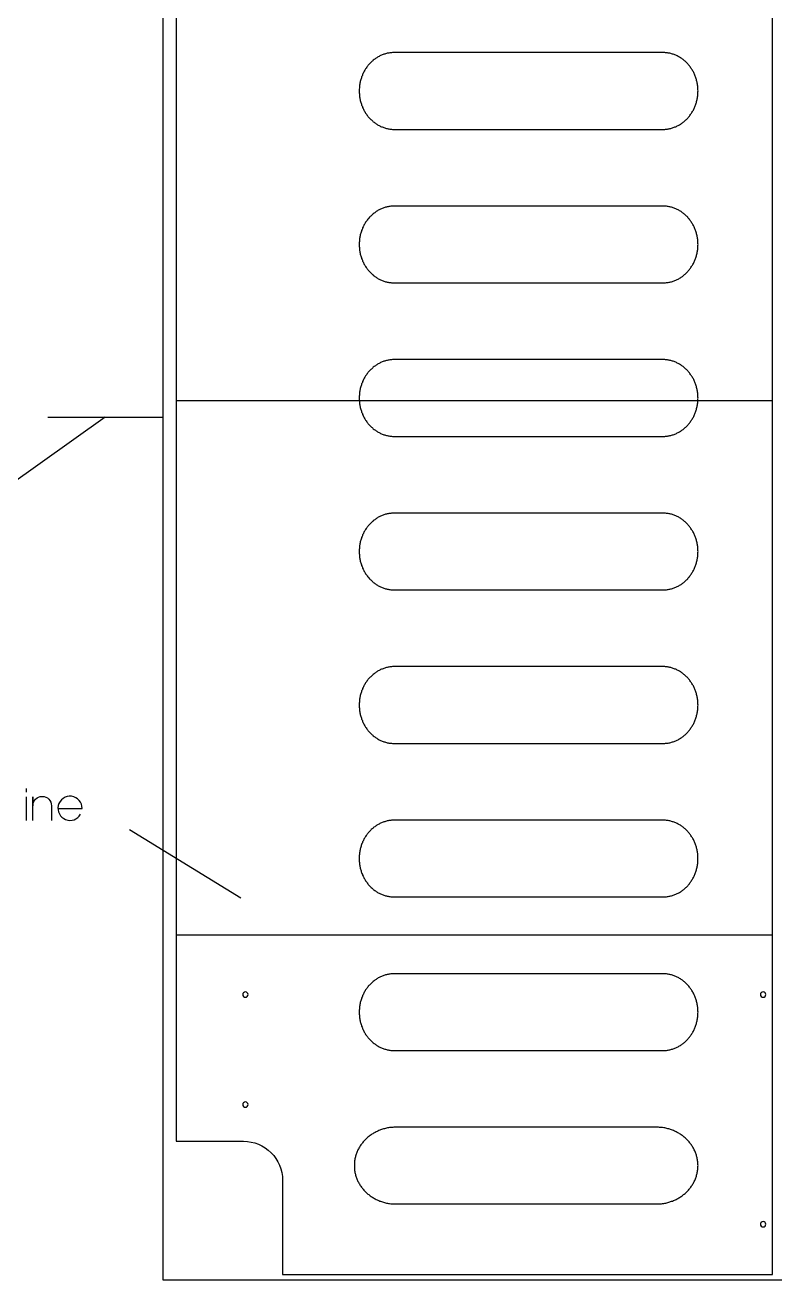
# Model space of a CAD drawing. Extents: x -841 to 5272, y -506 to 2808.
# Drawn here: x -129 to 574, y 0 to 1177 of the extents above; entities that cross this region are included whole.
import ezdxf

# ---------------------------------------------------------------- set-up
doc = ezdxf.new("R2010")
doc.units = 0
for name, color, linetype in [('DEFAULT_LAYER', 1, 'CONTINUOUS'), ('DEFAULT_LAYER0', 1, 'CONTINUOUS'), ('LAYER_1', 18, 'CONTINUOUS'), ('T5_LOGOLAYER_2', 18, 'CONTINUOUS'), ('T5_LOGOLAYER_21', 18, 'CONTINUOUS')]:
    doc.layers.add(name, color=color, linetype=linetype)

msp = doc.modelspace()

# ---------------------------------------------------------------- linework, layer by layer
at = {"layer": 'DEFAULT_LAYER'}
for points in [[(12.3, 130), (75.7, 130, -0.414214), (112.3, 93.5), (112.4, 5), (572.3, 5), (572.3, 1643), (112.4, 1643), (112.4, 1557.7, -0.415394), (75.4, 1518), (12.4, 1518)], [(77.4, 270.1, 0.414214), (74.9, 267.6, 0.414214), (77.4, 265.1, 0.414214), (79.9, 267.6, 0.414214)], [(563.4, 270.1, 0.414214), (560.9, 267.6, 0.414214), (563.4, 265.1, 0.414214), (565.9, 267.6, 0.414214)]]:
    msp.add_lwpolyline(points, format="xyb", close=True, dxfattribs=at)
for points in [[(12.7, 825), (572.6, 825)], [(12.4, 323.6), (572.3, 323.6)]]:
    msp.add_lwpolyline(points, dxfattribs=at)
at = {"layer": 'DEFAULT_LAYER0'}
for points in [[(184.3, 1115.2), (184.3, 1114.3), (184.3, 1113.3), (184.4, 1112.4), (184.4, 1111.5), (184.5, 1110.6), (184.6, 1109.7), (184.8, 1108.8), (184.9, 1107.9), (185.1, 1107.1), (185.3, 1106.2), (185.5, 1105.3), (185.7, 1104.5), (186, 1103.7), (186.3, 1102.8), (186.5, 1102), (186.9, 1101.2), (187.2, 1100.4), (187.5, 1099.6), (187.9, 1098.8), (188.2, 1098), (188.6, 1097.3), (189, 1096.5), (189.5, 1095.8), (189.9, 1095.1), (190.3, 1094.4), (190.8, 1093.7), (191.3, 1093), (191.8, 1092.3), (192.3, 1091.6), (192.8, 1091), (193.4, 1090.4), (193.9, 1089.7), (194.5, 1089.1), (195.1, 1088.5), (195.7, 1088), (196.3, 1087.4), (196.9, 1086.9), (197.5, 1086.3), (198.2, 1085.8), (198.8, 1085.3), (199.5, 1084.9), (200.1, 1084.4), (200.8, 1084), (201.5, 1083.5), (202.2, 1083.1), (202.9, 1082.7), (203.7, 1082.4), (204.4, 1082), (205.2, 1081.7), (205.9, 1081.4), (206.7, 1081.1), (207.4, 1080.8), (208.2, 1080.6), (209, 1080.3), (209.8, 1080.1), (210.6, 1079.9), (211.4, 1079.8), (212.2, 1079.6), (213, 1079.5), (213.9, 1079.4), (214.7, 1079.3), (215.6, 1079.2), (216.4, 1079.2), (217.3, 1079.2), (469.3, 1079.2), (470.1, 1079.2), (471, 1079.2), (471.8, 1079.3), (472.6, 1079.4), (473.5, 1079.5), (474.3, 1079.6), (475.1, 1079.8), (475.9, 1079.9), (476.7, 1080.1), (477.5, 1080.3), (478.3, 1080.6), (479.1, 1080.8), (479.8, 1081.1), (480.6, 1081.4), (481.4, 1081.7), (482.1, 1082), (482.8, 1082.4), (483.6, 1082.7), (484.3, 1083.1), (485, 1083.5), (485.7, 1084), (486.4, 1084.4), (487, 1084.9), (487.7, 1085.3), (488.4, 1085.8), (489, 1086.3), (489.6, 1086.9), (490.3, 1087.4), (490.9, 1088), (491.5, 1088.5), (492, 1089.1), (492.6, 1089.7), (493.1, 1090.4), (493.7, 1091), (494.2, 1091.6), (494.7, 1092.3), (495.2, 1093), (495.7, 1093.7), (496.2, 1094.4), (496.6, 1095.1), (497.1, 1095.8), (497.5, 1096.5), (497.9, 1097.3), (498.3, 1098), (498.6, 1098.8), (499, 1099.6), (499.3, 1100.4), (499.7, 1101.2), (500, 1102), (500.3, 1102.8), (500.5, 1103.7), (500.8, 1104.5), (501, 1105.3), (501.2, 1106.2), (501.4, 1107.1), (501.6, 1107.9), (501.7, 1108.8), (501.9, 1109.7), (502, 1110.6), (502.1, 1111.5), (502.2, 1112.4), (502.2, 1113.3), (502.2, 1114.3), (502.3, 1115.2), (502.2, 1116.1), (502.2, 1117), (502.2, 1118), (502.1, 1118.9), (502, 1119.8), (501.9, 1120.7), (501.7, 1121.6), (501.6, 1122.5), (501.4, 1123.3), (501.2, 1124.2), (501, 1125.1), (500.8, 1125.9), (500.5, 1126.7), (500.3, 1127.6), (500, 1128.4), (499.7, 1129.2), (499.3, 1130), (499, 1130.8), (498.6, 1131.6), (498.3, 1132.4), (497.9, 1133.1), (497.5, 1133.9), (497.1, 1134.6), (496.6, 1135.3), (496.2, 1136), (495.7, 1136.7), (495.2, 1137.4), (494.7, 1138.1), (494.2, 1138.8), (493.7, 1139.4), (493.1, 1140), (492.6, 1140.7), (492, 1141.3), (491.5, 1141.8), (490.9, 1142.4), (490.3, 1143), (489.6, 1143.5), (489, 1144), (488.4, 1144.6), (487.7, 1145), (487, 1145.5), (486.4, 1146), (485.7, 1146.4), (485, 1146.9), (484.3, 1147.3), (483.6, 1147.6), (482.8, 1148), (482.1, 1148.4), (481.4, 1148.7), (480.6, 1149), (479.8, 1149.3), (479.1, 1149.6), (478.3, 1149.8), (477.5, 1150.1), (476.7, 1150.3), (475.9, 1150.5), (475.1, 1150.6), (474.3, 1150.8), (473.5, 1150.9), (472.6, 1151), (471.8, 1151.1), (471, 1151.2), (470.1, 1151.2), (469.3, 1151.2), (217.3, 1151.2), (216.4, 1151.2), (215.6, 1151.2), (214.7, 1151.1), (213.9, 1151), (213, 1150.9), (212.2, 1150.8), (211.4, 1150.6), (210.6, 1150.5), (209.8, 1150.3), (209, 1150.1), (208.2, 1149.8), (207.4, 1149.6), (206.7, 1149.3), (205.9, 1149), (205.2, 1148.7), (204.4, 1148.4), (203.7, 1148), (202.9, 1147.6), (202.2, 1147.3), (201.5, 1146.9), (200.8, 1146.4), (200.1, 1146), (199.5, 1145.5), (198.8, 1145), (198.2, 1144.6), (197.5, 1144), (196.9, 1143.5), (196.3, 1143), (195.7, 1142.4), (195.1, 1141.8), (194.5, 1141.3), (193.9, 1140.7), (193.4, 1140), (192.8, 1139.4), (192.3, 1138.8), (191.8, 1138.1), (191.3, 1137.4), (190.8, 1136.7), (190.3, 1136), (189.9, 1135.3), (189.5, 1134.6), (189, 1133.9), (188.6, 1133.1), (188.2, 1132.4), (187.9, 1131.6), (187.5, 1130.8), (187.2, 1130), (186.9, 1129.2), (186.5, 1128.4), (186.3, 1127.6), (186, 1126.7), (185.7, 1125.9), (185.5, 1125.1), (185.3, 1124.2), (185.1, 1123.3), (184.9, 1122.5), (184.8, 1121.6), (184.6, 1120.7), (184.5, 1119.8), (184.4, 1118.9), (184.4, 1118), (184.3, 1117), (184.3, 1116.1)], [(184.3, 971.2), (184.3, 970.3), (184.3, 969.3), (184.4, 968.4), (184.4, 967.5), (184.5, 966.6), (184.6, 965.7), (184.8, 964.8), (184.9, 963.9), (185.1, 963.1), (185.3, 962.2), (185.5, 961.3), (185.7, 960.5), (186, 959.7), (186.3, 958.8), (186.5, 958), (186.9, 957.2), (187.2, 956.4), (187.5, 955.6), (187.9, 954.8), (188.2, 954), (188.6, 953.3), (189, 952.5), (189.5, 951.8), (189.9, 951.1), (190.3, 950.4), (190.8, 949.7), (191.3, 949), (191.8, 948.3), (192.3, 947.6), (192.8, 947), (193.4, 946.4), (193.9, 945.7), (194.5, 945.1), (195.1, 944.5), (195.7, 944), (196.3, 943.4), (196.9, 942.9), (197.5, 942.3), (198.2, 941.8), (198.8, 941.3), (199.5, 940.9), (200.1, 940.4), (200.8, 940), (201.5, 939.5), (202.2, 939.1), (202.9, 938.7), (203.7, 938.4), (204.4, 938), (205.2, 937.7), (205.9, 937.4), (206.7, 937.1), (207.4, 936.8), (208.2, 936.6), (209, 936.3), (209.8, 936.1), (210.6, 935.9), (211.4, 935.8), (212.2, 935.6), (213, 935.5), (213.9, 935.4), (214.7, 935.3), (215.6, 935.2), (216.4, 935.2), (217.3, 935.2), (469.3, 935.2), (470.1, 935.2), (471, 935.2), (471.8, 935.3), (472.6, 935.4), (473.5, 935.5), (474.3, 935.6), (475.1, 935.8), (475.9, 935.9), (476.7, 936.1), (477.5, 936.3), (478.3, 936.6), (479.1, 936.8), (479.8, 937.1), (480.6, 937.4), (481.4, 937.7), (482.1, 938), (482.8, 938.4), (483.6, 938.7), (484.3, 939.1), (485, 939.5), (485.7, 940), (486.4, 940.4), (487, 940.9), (487.7, 941.3), (488.4, 941.8), (489, 942.3), (489.6, 942.9), (490.3, 943.4), (490.9, 944), (491.5, 944.5), (492, 945.1), (492.6, 945.7), (493.1, 946.4), (493.7, 947), (494.2, 947.6), (494.7, 948.3), (495.2, 949), (495.7, 949.7), (496.2, 950.4), (496.6, 951.1), (497.1, 951.8), (497.5, 952.5), (497.9, 953.3), (498.3, 954), (498.6, 954.8), (499, 955.6), (499.3, 956.4), (499.7, 957.2), (500, 958), (500.3, 958.8), (500.5, 959.7), (500.8, 960.5), (501, 961.3), (501.2, 962.2), (501.4, 963.1), (501.6, 963.9), (501.7, 964.8), (501.9, 965.7), (502, 966.6), (502.1, 967.5), (502.2, 968.4), (502.2, 969.3), (502.2, 970.3), (502.3, 971.2), (502.2, 972.1), (502.2, 973), (502.2, 974), (502.1, 974.9), (502, 975.8), (501.9, 976.7), (501.7, 977.6), (501.6, 978.5), (501.4, 979.3), (501.2, 980.2), (501, 981.1), (500.8, 981.9), (500.5, 982.7), (500.3, 983.6), (500, 984.4), (499.7, 985.2), (499.3, 986), (499, 986.8), (498.6, 987.6), (498.3, 988.4), (497.9, 989.1), (497.5, 989.9), (497.1, 990.6), (496.6, 991.3), (496.2, 992), (495.7, 992.7), (495.2, 993.4), (494.7, 994.1), (494.2, 994.8), (493.7, 995.4), (493.1, 996), (492.6, 996.7), (492, 997.3), (491.5, 997.8), (490.9, 998.4), (490.3, 999), (489.6, 999.5), (489, 1000), (488.4, 1000.6), (487.7, 1001), (487, 1001.5), (486.4, 1002), (485.7, 1002.4), (485, 1002.9), (484.3, 1003.3), (483.6, 1003.6), (482.8, 1004), (482.1, 1004.4), (481.4, 1004.7), (480.6, 1005), (479.8, 1005.3), (479.1, 1005.6), (478.3, 1005.8), (477.5, 1006.1), (476.7, 1006.3), (475.9, 1006.5), (475.1, 1006.6), (474.3, 1006.8), (473.5, 1006.9), (472.6, 1007), (471.8, 1007.1), (471, 1007.2), (470.1, 1007.2), (469.3, 1007.2), (217.3, 1007.2), (216.4, 1007.2), (215.6, 1007.2), (214.7, 1007.1), (213.9, 1007), (213, 1006.9), (212.2, 1006.8), (211.4, 1006.6), (210.6, 1006.5), (209.8, 1006.3), (209, 1006.1), (208.2, 1005.8), (207.4, 1005.6), (206.7, 1005.3), (205.9, 1005), (205.2, 1004.7), (204.4, 1004.4), (203.7, 1004), (202.9, 1003.6), (202.2, 1003.3), (201.5, 1002.9), (200.8, 1002.4), (200.1, 1002), (199.5, 1001.5), (198.8, 1001), (198.2, 1000.6), (197.5, 1000), (196.9, 999.5), (196.3, 999), (195.7, 998.4), (195.1, 997.8), (194.5, 997.3), (193.9, 996.7), (193.4, 996), (192.8, 995.4), (192.3, 994.8), (191.8, 994.1), (191.3, 993.4), (190.8, 992.7), (190.3, 992), (189.9, 991.3), (189.5, 990.6), (189, 989.9), (188.6, 989.1), (188.2, 988.4), (187.9, 987.6), (187.5, 986.8), (187.2, 986), (186.9, 985.2), (186.5, 984.4), (186.3, 983.6), (186, 982.7), (185.7, 981.9), (185.5, 981.1), (185.3, 980.2), (185.1, 979.3), (184.9, 978.5), (184.8, 977.6), (184.6, 976.7), (184.5, 975.8), (184.4, 974.9), (184.4, 974), (184.3, 973), (184.3, 972.1)], [(184.3, 827.2), (184.3, 826.3), (184.3, 825.3), (184.4, 824.4), (184.4, 823.5), (184.5, 822.6), (184.6, 821.7), (184.8, 820.8), (184.9, 819.9), (185.1, 819.1), (185.3, 818.2), (185.5, 817.3), (185.7, 816.5), (186, 815.7), (186.3, 814.8), (186.5, 814), (186.9, 813.2), (187.2, 812.4), (187.5, 811.6), (187.9, 810.8), (188.2, 810), (188.6, 809.3), (189, 808.5), (189.5, 807.8), (189.9, 807.1), (190.3, 806.4), (190.8, 805.7), (191.3, 805), (191.8, 804.3), (192.3, 803.6), (192.8, 803), (193.4, 802.4), (193.9, 801.7), (194.5, 801.1), (195.1, 800.5), (195.7, 800), (196.3, 799.4), (196.9, 798.9), (197.5, 798.3), (198.2, 797.8), (198.8, 797.3), (199.5, 796.9), (200.1, 796.4), (200.8, 796), (201.5, 795.5), (202.2, 795.1), (202.9, 794.7), (203.7, 794.4), (204.4, 794), (205.2, 793.7), (205.9, 793.4), (206.7, 793.1), (207.4, 792.8), (208.2, 792.6), (209, 792.3), (209.8, 792.1), (210.6, 791.9), (211.4, 791.8), (212.2, 791.6), (213, 791.5), (213.9, 791.4), (214.7, 791.3), (215.6, 791.2), (216.4, 791.2), (217.3, 791.2), (469.3, 791.2), (470.1, 791.2), (471, 791.2), (471.8, 791.3), (472.6, 791.4), (473.5, 791.5), (474.3, 791.6), (475.1, 791.8), (475.9, 791.9), (476.7, 792.1), (477.5, 792.3), (478.3, 792.6), (479.1, 792.8), (479.8, 793.1), (480.6, 793.4), (481.4, 793.7), (482.1, 794), (482.8, 794.4), (483.6, 794.7), (484.3, 795.1), (485, 795.5), (485.7, 796), (486.4, 796.4), (487, 796.9), (487.7, 797.3), (488.4, 797.8), (489, 798.3), (489.6, 798.9), (490.3, 799.4), (490.9, 800), (491.5, 800.5), (492, 801.1), (492.6, 801.7), (493.1, 802.4), (493.7, 803), (494.2, 803.6), (494.7, 804.3), (495.2, 805), (495.7, 805.7), (496.2, 806.4), (496.6, 807.1), (497.1, 807.8), (497.5, 808.5), (497.9, 809.3), (498.3, 810), (498.6, 810.8), (499, 811.6), (499.3, 812.4), (499.7, 813.2), (500, 814), (500.3, 814.8), (500.5, 815.7), (500.8, 816.5), (501, 817.3), (501.2, 818.2), (501.4, 819.1), (501.6, 819.9), (501.7, 820.8), (501.9, 821.7), (502, 822.6), (502.1, 823.5), (502.2, 824.4), (502.2, 825.3), (502.2, 826.3), (502.3, 827.2), (502.2, 828.1), (502.2, 829), (502.2, 830), (502.1, 830.9), (502, 831.8), (501.9, 832.7), (501.7, 833.6), (501.6, 834.5), (501.4, 835.3), (501.2, 836.2), (501, 837.1), (500.8, 837.9), (500.5, 838.7), (500.3, 839.6), (500, 840.4), (499.7, 841.2), (499.3, 842), (499, 842.8), (498.6, 843.6), (498.3, 844.4), (497.9, 845.1), (497.5, 845.9), (497.1, 846.6), (496.6, 847.3), (496.2, 848), (495.7, 848.7), (495.2, 849.4), (494.7, 850.1), (494.2, 850.8), (493.7, 851.4), (493.1, 852), (492.6, 852.7), (492, 853.3), (491.5, 853.8), (490.9, 854.4), (490.3, 855), (489.6, 855.5), (489, 856), (488.4, 856.6), (487.7, 857), (487, 857.5), (486.4, 858), (485.7, 858.4), (485, 858.9), (484.3, 859.3), (483.6, 859.6), (482.8, 860), (482.1, 860.4), (481.4, 860.7), (480.6, 861), (479.8, 861.3), (479.1, 861.6), (478.3, 861.8), (477.5, 862.1), (476.7, 862.3), (475.9, 862.5), (475.1, 862.6), (474.3, 862.8), (473.5, 862.9), (472.6, 863), (471.8, 863.1), (471, 863.2), (470.1, 863.2), (469.3, 863.2), (217.3, 863.2), (216.4, 863.2), (215.6, 863.2), (214.7, 863.1), (213.9, 863), (213, 862.9), (212.2, 862.8), (211.4, 862.6), (210.6, 862.5), (209.8, 862.3), (209, 862.1), (208.2, 861.8), (207.4, 861.6), (206.7, 861.3), (205.9, 861), (205.2, 860.7), (204.4, 860.4), (203.7, 860), (202.9, 859.6), (202.2, 859.3), (201.5, 858.9), (200.8, 858.4), (200.1, 858), (199.5, 857.5), (198.8, 857), (198.2, 856.6), (197.5, 856), (196.9, 855.5), (196.3, 855), (195.7, 854.4), (195.1, 853.8), (194.5, 853.3), (193.9, 852.7), (193.4, 852), (192.8, 851.4), (192.3, 850.8), (191.8, 850.1), (191.3, 849.4), (190.8, 848.7), (190.3, 848), (189.9, 847.3), (189.5, 846.6), (189, 845.9), (188.6, 845.1), (188.2, 844.4), (187.9, 843.6), (187.5, 842.8), (187.2, 842), (186.9, 841.2), (186.5, 840.4), (186.3, 839.6), (186, 838.7), (185.7, 837.9), (185.5, 837.1), (185.3, 836.2), (185.1, 835.3), (184.9, 834.5), (184.8, 833.6), (184.6, 832.7), (184.5, 831.8), (184.4, 830.9), (184.4, 830), (184.3, 829), (184.3, 828.1)], [(184.3, 683.2), (184.3, 682.3), (184.3, 681.3), (184.4, 680.4), (184.4, 679.5), (184.5, 678.6), (184.6, 677.7), (184.8, 676.8), (184.9, 675.9), (185.1, 675.1), (185.3, 674.2), (185.5, 673.3), (185.7, 672.5), (186, 671.7), (186.3, 670.8), (186.5, 670), (186.9, 669.2), (187.2, 668.4), (187.5, 667.6), (187.9, 666.8), (188.2, 666), (188.6, 665.3), (189, 664.5), (189.5, 663.8), (189.9, 663.1), (190.3, 662.4), (190.8, 661.7), (191.3, 661), (191.8, 660.3), (192.3, 659.6), (192.8, 659), (193.4, 658.4), (193.9, 657.7), (194.5, 657.1), (195.1, 656.5), (195.7, 656), (196.3, 655.4), (196.9, 654.9), (197.5, 654.3), (198.2, 653.8), (198.8, 653.3), (199.5, 652.9), (200.1, 652.4), (200.8, 652), (201.5, 651.5), (202.2, 651.1), (202.9, 650.7), (203.7, 650.4), (204.4, 650), (205.2, 649.7), (205.9, 649.4), (206.7, 649.1), (207.4, 648.8), (208.2, 648.6), (209, 648.3), (209.8, 648.1), (210.6, 647.9), (211.4, 647.8), (212.2, 647.6), (213, 647.5), (213.9, 647.4), (214.7, 647.3), (215.6, 647.2), (216.4, 647.2), (217.3, 647.2), (469.3, 647.2), (470.1, 647.2), (471, 647.2), (471.8, 647.3), (472.6, 647.4), (473.5, 647.5), (474.3, 647.6), (475.1, 647.8), (475.9, 647.9), (476.7, 648.1), (477.5, 648.3), (478.3, 648.6), (479.1, 648.8), (479.8, 649.1), (480.6, 649.4), (481.4, 649.7), (482.1, 650), (482.8, 650.4), (483.6, 650.7), (484.3, 651.1), (485, 651.5), (485.7, 652), (486.4, 652.4), (487, 652.9), (487.7, 653.3), (488.4, 653.8), (489, 654.3), (489.6, 654.9), (490.3, 655.4), (490.9, 656), (491.5, 656.5), (492, 657.1), (492.6, 657.7), (493.1, 658.4), (493.7, 659), (494.2, 659.6), (494.7, 660.3), (495.2, 661), (495.7, 661.7), (496.2, 662.4), (496.6, 663.1), (497.1, 663.8), (497.5, 664.5), (497.9, 665.3), (498.3, 666), (498.6, 666.8), (499, 667.6), (499.3, 668.4), (499.7, 669.2), (500, 670), (500.3, 670.8), (500.5, 671.7), (500.8, 672.5), (501, 673.3), (501.2, 674.2), (501.4, 675.1), (501.6, 675.9), (501.7, 676.8), (501.9, 677.7), (502, 678.6), (502.1, 679.5), (502.2, 680.4), (502.2, 681.3), (502.2, 682.3), (502.3, 683.2), (502.2, 684.1), (502.2, 685), (502.2, 686), (502.1, 686.9), (502, 687.8), (501.9, 688.7), (501.7, 689.6), (501.6, 690.5), (501.4, 691.3), (501.2, 692.2), (501, 693.1), (500.8, 693.9), (500.5, 694.7), (500.3, 695.6), (500, 696.4), (499.7, 697.2), (499.3, 698), (499, 698.8), (498.6, 699.6), (498.3, 700.4), (497.9, 701.1), (497.5, 701.9), (497.1, 702.6), (496.6, 703.3), (496.2, 704), (495.7, 704.7), (495.2, 705.4), (494.7, 706.1), (494.2, 706.8), (493.7, 707.4), (493.1, 708), (492.6, 708.7), (492, 709.3), (491.5, 709.8), (490.9, 710.4), (490.3, 711), (489.6, 711.5), (489, 712), (488.4, 712.6), (487.7, 713), (487, 713.5), (486.4, 714), (485.7, 714.4), (485, 714.9), (484.3, 715.3), (483.6, 715.6), (482.8, 716), (482.1, 716.4), (481.4, 716.7), (480.6, 717), (479.8, 717.3), (479.1, 717.6), (478.3, 717.8), (477.5, 718.1), (476.7, 718.3), (475.9, 718.5), (475.1, 718.6), (474.3, 718.8), (473.5, 718.9), (472.6, 719), (471.8, 719.1), (471, 719.2), (470.1, 719.2), (469.3, 719.2), (217.3, 719.2), (216.4, 719.2), (215.6, 719.2), (214.7, 719.1), (213.9, 719), (213, 718.9), (212.2, 718.8), (211.4, 718.6), (210.6, 718.5), (209.8, 718.3), (209, 718.1), (208.2, 717.8), (207.4, 717.6), (206.7, 717.3), (205.9, 717), (205.2, 716.7), (204.4, 716.4), (203.7, 716), (202.9, 715.6), (202.2, 715.3), (201.5, 714.9), (200.8, 714.4), (200.1, 714), (199.5, 713.5), (198.8, 713), (198.2, 712.6), (197.5, 712), (196.9, 711.5), (196.3, 711), (195.7, 710.4), (195.1, 709.8), (194.5, 709.3), (193.9, 708.7), (193.4, 708), (192.8, 707.4), (192.3, 706.8), (191.8, 706.1), (191.3, 705.4), (190.8, 704.7), (190.3, 704), (189.9, 703.3), (189.5, 702.6), (189, 701.9), (188.6, 701.1), (188.2, 700.4), (187.9, 699.6), (187.5, 698.8), (187.2, 698), (186.9, 697.2), (186.5, 696.4), (186.3, 695.6), (186, 694.7), (185.7, 693.9), (185.5, 693.1), (185.3, 692.2), (185.1, 691.3), (184.9, 690.5), (184.8, 689.6), (184.6, 688.7), (184.5, 687.8), (184.4, 686.9), (184.4, 686), (184.3, 685), (184.3, 684.1)], [(184.3, 539.2), (184.3, 538.3), (184.3, 537.3), (184.4, 536.4), (184.4, 535.5), (184.5, 534.6), (184.6, 533.7), (184.8, 532.8), (184.9, 531.9), (185.1, 531.1), (185.3, 530.2), (185.5, 529.3), (185.7, 528.5), (186, 527.7), (186.3, 526.8), (186.5, 526), (186.9, 525.2), (187.2, 524.4), (187.5, 523.6), (187.9, 522.8), (188.2, 522), (188.6, 521.3), (189, 520.5), (189.5, 519.8), (189.9, 519.1), (190.3, 518.4), (190.8, 517.7), (191.3, 517), (191.8, 516.3), (192.3, 515.6), (192.8, 515), (193.4, 514.4), (193.9, 513.7), (194.5, 513.1), (195.1, 512.5), (195.7, 512), (196.3, 511.4), (196.9, 510.9), (197.5, 510.3), (198.2, 509.8), (198.8, 509.3), (199.5, 508.9), (200.1, 508.4), (200.8, 508), (201.5, 507.5), (202.2, 507.1), (202.9, 506.7), (203.7, 506.4), (204.4, 506), (205.2, 505.7), (205.9, 505.4), (206.7, 505.1), (207.4, 504.8), (208.2, 504.6), (209, 504.3), (209.8, 504.1), (210.6, 503.9), (211.4, 503.8), (212.2, 503.6), (213, 503.5), (213.9, 503.4), (214.7, 503.3), (215.6, 503.2), (216.4, 503.2), (217.3, 503.2), (469.3, 503.2), (470.1, 503.2), (471, 503.2), (471.8, 503.3), (472.6, 503.4), (473.5, 503.5), (474.3, 503.6), (475.1, 503.8), (475.9, 503.9), (476.7, 504.1), (477.5, 504.3), (478.3, 504.6), (479.1, 504.8), (479.8, 505.1), (480.6, 505.4), (481.4, 505.7), (482.1, 506), (482.8, 506.4), (483.6, 506.7), (484.3, 507.1), (485, 507.5), (485.7, 508), (486.4, 508.4), (487, 508.9), (487.7, 509.3), (488.4, 509.8), (489, 510.3), (489.6, 510.9), (490.3, 511.4), (490.9, 512), (491.5, 512.5), (492, 513.1), (492.6, 513.7), (493.1, 514.4), (493.7, 515), (494.2, 515.6), (494.7, 516.3), (495.2, 517), (495.7, 517.7), (496.2, 518.4), (496.6, 519.1), (497.1, 519.8), (497.5, 520.5), (497.9, 521.3), (498.3, 522), (498.6, 522.8), (499, 523.6), (499.3, 524.4), (499.7, 525.2), (500, 526), (500.3, 526.8), (500.5, 527.7), (500.8, 528.5), (501, 529.3), (501.2, 530.2), (501.4, 531.1), (501.6, 531.9), (501.7, 532.8), (501.9, 533.7), (502, 534.6), (502.1, 535.5), (502.2, 536.4), (502.2, 537.3), (502.2, 538.3), (502.3, 539.2), (502.2, 540.1), (502.2, 541), (502.2, 542), (502.1, 542.9), (502, 543.8), (501.9, 544.7), (501.7, 545.6), (501.6, 546.5), (501.4, 547.3), (501.2, 548.2), (501, 549.1), (500.8, 549.9), (500.5, 550.7), (500.3, 551.6), (500, 552.4), (499.7, 553.2), (499.3, 554), (499, 554.8), (498.6, 555.6), (498.3, 556.4), (497.9, 557.1), (497.5, 557.9), (497.1, 558.6), (496.6, 559.3), (496.2, 560), (495.7, 560.7), (495.2, 561.4), (494.7, 562.1), (494.2, 562.8), (493.7, 563.4), (493.1, 564), (492.6, 564.7), (492, 565.3), (491.5, 565.8), (490.9, 566.4), (490.3, 567), (489.6, 567.5), (489, 568), (488.4, 568.6), (487.7, 569), (487, 569.5), (486.4, 570), (485.7, 570.4), (485, 570.9), (484.3, 571.3), (483.6, 571.6), (482.8, 572), (482.1, 572.4), (481.4, 572.7), (480.6, 573), (479.8, 573.3), (479.1, 573.6), (478.3, 573.8), (477.5, 574.1), (476.7, 574.3), (475.9, 574.5), (475.1, 574.6), (474.3, 574.8), (473.5, 574.9), (472.6, 575), (471.8, 575.1), (471, 575.2), (470.1, 575.2), (469.3, 575.2), (217.3, 575.2), (216.4, 575.2), (215.6, 575.2), (214.7, 575.1), (213.9, 575), (213, 574.9), (212.2, 574.8), (211.4, 574.6), (210.6, 574.5), (209.8, 574.3), (209, 574.1), (208.2, 573.8), (207.4, 573.6), (206.7, 573.3), (205.9, 573), (205.2, 572.7), (204.4, 572.4), (203.7, 572), (202.9, 571.6), (202.2, 571.3), (201.5, 570.9), (200.8, 570.4), (200.1, 570), (199.5, 569.5), (198.8, 569), (198.2, 568.6), (197.5, 568), (196.9, 567.5), (196.3, 567), (195.7, 566.4), (195.1, 565.8), (194.5, 565.3), (193.9, 564.7), (193.4, 564), (192.8, 563.4), (192.3, 562.8), (191.8, 562.1), (191.3, 561.4), (190.8, 560.7), (190.3, 560), (189.9, 559.3), (189.5, 558.6), (189, 557.9), (188.6, 557.1), (188.2, 556.4), (187.9, 555.6), (187.5, 554.8), (187.2, 554), (186.9, 553.2), (186.5, 552.4), (186.3, 551.6), (186, 550.7), (185.7, 549.9), (185.5, 549.1), (185.3, 548.2), (185.1, 547.3), (184.9, 546.5), (184.8, 545.6), (184.6, 544.7), (184.5, 543.8), (184.4, 542.9), (184.4, 542), (184.3, 541), (184.3, 540.1)], [(184.2, 395.2), (184.3, 394.3), (184.3, 393.3), (184.3, 392.4), (184.4, 391.5), (184.5, 390.6), (184.6, 389.7), (184.8, 388.8), (184.9, 387.9), (185.1, 387.1), (185.3, 386.2), (185.5, 385.3), (185.7, 384.5), (186, 383.6), (186.2, 382.8), (186.5, 382), (186.8, 381.2), (187.2, 380.4), (187.5, 379.6), (187.9, 378.8), (188.2, 378), (188.6, 377.3), (189, 376.5), (189.4, 375.8), (189.9, 375.1), (190.3, 374.4), (190.8, 373.7), (191.3, 373), (191.8, 372.3), (192.3, 371.6), (192.8, 371), (193.4, 370.4), (193.9, 369.7), (194.5, 369.1), (195.1, 368.5), (195.6, 368), (196.3, 367.4), (196.9, 366.9), (197.5, 366.3), (198.1, 365.8), (198.8, 365.3), (199.5, 364.9), (200.1, 364.4), (200.8, 364), (201.5, 363.5), (202.2, 363.1), (202.9, 362.7), (203.7, 362.4), (204.4, 362), (205.1, 361.7), (205.9, 361.4), (206.7, 361.1), (207.4, 360.8), (208.2, 360.6), (209, 360.3), (209.8, 360.1), (210.6, 359.9), (211.4, 359.8), (212.2, 359.6), (213, 359.5), (213.9, 359.4), (214.7, 359.3), (215.5, 359.2), (216.4, 359.2), (217.2, 359.2), (469.3, 359.2), (470.1, 359.2), (471, 359.2), (471.8, 359.3), (472.6, 359.4), (473.5, 359.5), (474.3, 359.6), (475.1, 359.8), (475.9, 359.9), (476.7, 360.1), (477.5, 360.3), (478.3, 360.6), (479.1, 360.8), (479.8, 361.1), (480.6, 361.4), (481.4, 361.7), (482.1, 362), (482.8, 362.4), (483.6, 362.7), (484.3, 363.1), (485, 363.5), (485.7, 364), (486.4, 364.4), (487, 364.9), (487.7, 365.3), (488.4, 365.8), (489, 366.3), (489.6, 366.9), (490.2, 367.4), (490.8, 368), (491.4, 368.5), (492, 369.1), (492.6, 369.7), (493.1, 370.4), (493.7, 371), (494.2, 371.6), (494.7, 372.3), (495.2, 373), (495.7, 373.7), (496.2, 374.4), (496.6, 375.1), (497, 375.8), (497.5, 376.5), (497.9, 377.3), (498.3, 378), (498.6, 378.8), (499, 379.6), (499.3, 380.4), (499.7, 381.2), (500, 382), (500.2, 382.8), (500.5, 383.6), (500.8, 384.5), (501, 385.3), (501.2, 386.2), (501.4, 387.1), (501.6, 387.9), (501.7, 388.8), (501.9, 389.7), (502, 390.6), (502.1, 391.5), (502.1, 392.4), (502.2, 393.3), (502.2, 394.3), (502.2, 395.2), (502.2, 396.1), (502.2, 397), (502.1, 398), (502.1, 398.9), (502, 399.8), (501.9, 400.7), (501.7, 401.6), (501.6, 402.4), (501.4, 403.3), (501.2, 404.2), (501, 405), (500.8, 405.9), (500.5, 406.7), (500.2, 407.6), (500, 408.4), (499.7, 409.2), (499.3, 410), (499, 410.8), (498.6, 411.6), (498.3, 412.4), (497.9, 413.1), (497.5, 413.9), (497, 414.6), (496.6, 415.3), (496.2, 416), (495.7, 416.7), (495.2, 417.4), (494.7, 418.1), (494.2, 418.8), (493.7, 419.4), (493.1, 420), (492.6, 420.6), (492, 421.3), (491.4, 421.8), (490.8, 422.4), (490.2, 423), (489.6, 423.5), (489, 424), (488.4, 424.6), (487.7, 425), (487, 425.5), (486.4, 426), (485.7, 426.4), (485, 426.8), (484.3, 427.3), (483.6, 427.6), (482.8, 428), (482.1, 428.4), (481.4, 428.7), (480.6, 429), (479.8, 429.3), (479.1, 429.6), (478.3, 429.8), (477.5, 430.1), (476.7, 430.3), (475.9, 430.5), (475.1, 430.6), (474.3, 430.8), (473.5, 430.9), (472.6, 431), (471.8, 431.1), (471, 431.1), (470.1, 431.2), (469.3, 431.2), (217.2, 431.2), (216.4, 431.2), (215.5, 431.1), (214.7, 431.1), (213.9, 431), (213, 430.9), (212.2, 430.8), (211.4, 430.6), (210.6, 430.5), (209.8, 430.3), (209, 430.1), (208.2, 429.8), (207.4, 429.6), (206.7, 429.3), (205.9, 429), (205.1, 428.7), (204.4, 428.4), (203.7, 428), (202.9, 427.6), (202.2, 427.3), (201.5, 426.8), (200.8, 426.4), (200.1, 426), (199.5, 425.5), (198.8, 425), (198.1, 424.6), (197.5, 424), (196.9, 423.5), (196.3, 423), (195.6, 422.4), (195.1, 421.8), (194.5, 421.3), (193.9, 420.6), (193.4, 420), (192.8, 419.4), (192.3, 418.8), (191.8, 418.1), (191.3, 417.4), (190.8, 416.7), (190.3, 416), (189.9, 415.3), (189.4, 414.6), (189, 413.9), (188.6, 413.1), (188.2, 412.4), (187.9, 411.6), (187.5, 410.8), (187.2, 410), (186.8, 409.2), (186.5, 408.4), (186.2, 407.6), (186, 406.7), (185.7, 405.9), (185.5, 405), (185.3, 404.2), (185.1, 403.3), (184.9, 402.4), (184.8, 401.6), (184.6, 400.7), (184.5, 399.8), (184.4, 398.9), (184.3, 398), (184.3, 397), (184.3, 396.1)], [(184.3, 251.2), (184.3, 250.2), (184.3, 249.3), (184.4, 248.4), (184.4, 247.5), (184.5, 246.6), (184.6, 245.7), (184.8, 244.8), (184.9, 243.9), (185.1, 243), (185.3, 242.2), (185.5, 241.3), (185.7, 240.4), (186, 239.6), (186.3, 238.8), (186.5, 238), (186.9, 237.1), (187.2, 236.3), (187.5, 235.5), (187.9, 234.8), (188.2, 234), (188.6, 233.2), (189, 232.5), (189.5, 231.7), (189.9, 231), (190.3, 230.3), (190.8, 229.6), (191.3, 228.9), (191.8, 228.3), (192.3, 227.6), (192.8, 226.9), (193.4, 226.3), (193.9, 225.7), (194.5, 225.1), (195.1, 224.5), (195.7, 223.9), (196.3, 223.4), (196.9, 222.8), (197.5, 222.3), (198.2, 221.8), (198.8, 221.3), (199.5, 220.8), (200.1, 220.4), (200.8, 219.9), (201.5, 219.5), (202.2, 219.1), (202.9, 218.7), (203.7, 218.3), (204.4, 218), (205.2, 217.7), (205.9, 217.3), (206.7, 217), (207.4, 216.8), (208.2, 216.5), (209, 216.3), (209.8, 216.1), (210.6, 215.9), (211.4, 215.7), (212.2, 215.6), (213, 215.4), (213.9, 215.3), (214.7, 215.3), (215.6, 215.2), (216.4, 215.2), (217.3, 215.2), (469.3, 215.2), (470.1, 215.2), (471, 215.2), (471.8, 215.3), (472.6, 215.3), (473.5, 215.4), (474.3, 215.6), (475.1, 215.7), (475.9, 215.9), (476.7, 216.1), (477.5, 216.3), (478.3, 216.5), (479.1, 216.8), (479.8, 217), (480.6, 217.3), (481.4, 217.7), (482.1, 218), (482.8, 218.3), (483.6, 218.7), (484.3, 219.1), (485, 219.5), (485.7, 219.9), (486.4, 220.4), (487, 220.8), (487.7, 221.3), (488.4, 221.8), (489, 222.3), (489.6, 222.8), (490.3, 223.4), (490.9, 223.9), (491.5, 224.5), (492, 225.1), (492.6, 225.7), (493.1, 226.3), (493.7, 226.9), (494.2, 227.6), (494.7, 228.3), (495.2, 228.9), (495.7, 229.6), (496.2, 230.3), (496.6, 231), (497.1, 231.7), (497.5, 232.5), (497.9, 233.2), (498.3, 234), (498.6, 234.8), (499, 235.5), (499.3, 236.3), (499.7, 237.1), (500, 238), (500.3, 238.8), (500.5, 239.6), (500.8, 240.4), (501, 241.3), (501.2, 242.2), (501.4, 243), (501.6, 243.9), (501.7, 244.8), (501.9, 245.7), (502, 246.6), (502.1, 247.5), (502.2, 248.4), (502.2, 249.3), (502.2, 250.2), (502.3, 251.2), (502.2, 252.1), (502.2, 253), (502.2, 253.9), (502.1, 254.8), (502, 255.7), (501.9, 256.6), (501.7, 257.5), (501.6, 258.4), (501.4, 259.3), (501.2, 260.2), (501, 261), (500.8, 261.9), (500.5, 262.7), (500.3, 263.5), (500, 264.4), (499.7, 265.2), (499.3, 266), (499, 266.8), (498.6, 267.5), (498.3, 268.3), (497.9, 269.1), (497.5, 269.8), (497.1, 270.6), (496.6, 271.3), (496.2, 272), (495.7, 272.7), (495.2, 273.4), (494.7, 274.1), (494.2, 274.7), (493.7, 275.4), (493.1, 276), (492.6, 276.6), (492, 277.2), (491.5, 277.8), (490.9, 278.4), (490.3, 278.9), (489.6, 279.5), (489, 280), (488.4, 280.5), (487.7, 281), (487, 281.5), (486.4, 281.9), (485.7, 282.4), (485, 282.8), (484.3, 283.2), (483.6, 283.6), (482.8, 284), (482.1, 284.3), (481.4, 284.7), (480.6, 285), (479.8, 285.3), (479.1, 285.5), (478.3, 285.8), (477.5, 286), (476.7, 286.2), (475.9, 286.4), (475.1, 286.6), (474.3, 286.7), (473.5, 286.9), (472.6, 287), (471.8, 287), (471, 287.1), (470.1, 287.1), (469.3, 287.2), (217.3, 287.2), (216.4, 287.1), (215.6, 287.1), (214.7, 287), (213.9, 287), (213, 286.9), (212.2, 286.7), (211.4, 286.6), (210.6, 286.4), (209.8, 286.2), (209, 286), (208.2, 285.8), (207.4, 285.5), (206.7, 285.3), (205.9, 285), (205.2, 284.7), (204.4, 284.3), (203.7, 284), (202.9, 283.6), (202.2, 283.2), (201.5, 282.8), (200.8, 282.4), (200.1, 281.9), (199.5, 281.5), (198.8, 281), (198.2, 280.5), (197.5, 280), (196.9, 279.5), (196.3, 278.9), (195.7, 278.4), (195.1, 277.8), (194.5, 277.2), (193.9, 276.6), (193.4, 276), (192.8, 275.4), (192.3, 274.7), (191.8, 274.1), (191.3, 273.4), (190.8, 272.7), (190.3, 272), (189.9, 271.3), (189.5, 270.6), (189, 269.8), (188.6, 269.1), (188.2, 268.3), (187.9, 267.5), (187.5, 266.8), (187.2, 266), (186.9, 265.2), (186.5, 264.4), (186.3, 263.5), (186, 262.7), (185.7, 261.9), (185.5, 261), (185.3, 260.2), (185.1, 259.3), (184.9, 258.4), (184.8, 257.5), (184.6, 256.6), (184.5, 255.7), (184.4, 254.8), (184.4, 253.9), (184.3, 253), (184.3, 252.1)], [(179.7, 107.2), (179.7, 106.3), (179.7, 105.3), (179.8, 104.4), (179.9, 103.5), (180, 102.6), (180.1, 101.7), (180.3, 100.8), (180.5, 99.9), (180.7, 99.1), (180.9, 98.2), (181.1, 97.3), (181.4, 96.5), (181.7, 95.7), (182, 94.8), (182.4, 94), (182.7, 93.2), (183.1, 92.4), (183.5, 91.6), (183.9, 90.8), (184.4, 90), (184.8, 89.3), (185.3, 88.5), (185.8, 87.8), (186.3, 87.1), (186.9, 86.4), (187.4, 85.7), (188, 85), (188.6, 84.3), (189.2, 83.6), (189.8, 83), (190.5, 82.4), (191.1, 81.7), (191.8, 81.1), (192.5, 80.5), (193.2, 80), (193.9, 79.4), (194.6, 78.9), (195.4, 78.3), (196.1, 77.8), (196.9, 77.3), (197.7, 76.9), (198.5, 76.4), (199.3, 76), (200.1, 75.5), (201, 75.1), (201.8, 74.7), (202.7, 74.4), (203.5, 74), (204.4, 73.7), (205.3, 73.4), (206.2, 73.1), (207.1, 72.8), (208.1, 72.6), (209, 72.3), (209.9, 72.1), (210.9, 71.9), (211.8, 71.8), (212.8, 71.6), (213.8, 71.5), (214.8, 71.4), (215.8, 71.3), (216.8, 71.2), (217.8, 71.2), (218.8, 71.2), (463.2, 71.2), (464.2, 71.2), (465.2, 71.2), (466.2, 71.3), (467.2, 71.4), (468.1, 71.5), (469.1, 71.6), (470.1, 71.8), (471, 71.9), (472, 72.1), (472.9, 72.3), (473.9, 72.6), (474.8, 72.8), (475.7, 73.1), (476.6, 73.4), (477.5, 73.7), (478.4, 74), (479.2, 74.4), (480.1, 74.7), (481, 75.1), (481.8, 75.5), (482.6, 76), (483.4, 76.4), (484.2, 76.9), (485, 77.3), (485.8, 77.8), (486.6, 78.3), (487.3, 78.9), (488, 79.4), (488.7, 80), (489.4, 80.5), (490.1, 81.1), (490.8, 81.7), (491.5, 82.4), (492.1, 83), (492.7, 83.6), (493.3, 84.3), (493.9, 85), (494.5, 85.7), (495, 86.4), (495.6, 87.1), (496.1, 87.8), (496.6, 88.5), (497.1, 89.3), (497.5, 90), (498, 90.8), (498.4, 91.6), (498.8, 92.4), (499.2, 93.2), (499.5, 94), (499.9, 94.8), (500.2, 95.7), (500.5, 96.5), (500.8, 97.3), (501, 98.2), (501.3, 99.1), (501.5, 99.9), (501.6, 100.8), (501.8, 101.7), (501.9, 102.6), (502.1, 103.5), (502.1, 104.4), (502.2, 105.3), (502.2, 106.3), (502.3, 107.2), (502.2, 108.1), (502.2, 109), (502.1, 110), (502.1, 110.9), (501.9, 111.8), (501.8, 112.7), (501.6, 113.6), (501.5, 114.5), (501.3, 115.3), (501, 116.2), (500.8, 117.1), (500.5, 117.9), (500.2, 118.7), (499.9, 119.6), (499.5, 120.4), (499.2, 121.2), (498.8, 122), (498.4, 122.8), (498, 123.6), (497.5, 124.4), (497.1, 125.1), (496.6, 125.9), (496.1, 126.6), (495.6, 127.3), (495, 128), (494.5, 128.7), (493.9, 129.4), (493.3, 130.1), (492.7, 130.8), (492.1, 131.4), (491.5, 132), (490.8, 132.7), (490.1, 133.3), (489.4, 133.8), (488.7, 134.4), (488, 135), (487.3, 135.5), (486.6, 136), (485.8, 136.6), (485, 137), (484.2, 137.5), (483.4, 138), (482.6, 138.4), (481.8, 138.9), (481, 139.3), (480.1, 139.6), (479.2, 140), (478.4, 140.4), (477.5, 140.7), (476.6, 141), (475.7, 141.3), (474.8, 141.6), (473.9, 141.8), (472.9, 142.1), (472, 142.3), (471, 142.5), (470.1, 142.6), (469.1, 142.8), (468.1, 142.9), (467.2, 143), (466.2, 143.1), (465.2, 143.2), (464.2, 143.2), (463.2, 143.2), (218.8, 143.2), (217.8, 143.2), (216.8, 143.2), (215.8, 143.1), (214.8, 143), (213.8, 142.9), (212.8, 142.8), (211.8, 142.6), (210.9, 142.5), (209.9, 142.3), (209, 142.1), (208.1, 141.8), (207.1, 141.6), (206.2, 141.3), (205.3, 141), (204.4, 140.7), (203.5, 140.4), (202.7, 140), (201.8, 139.6), (201, 139.3), (200.1, 138.9), (199.3, 138.4), (198.5, 138), (197.7, 137.5), (196.9, 137), (196.1, 136.6), (195.4, 136), (194.6, 135.5), (193.9, 135), (193.2, 134.4), (192.5, 133.8), (191.8, 133.3), (191.1, 132.7), (190.5, 132), (189.8, 131.4), (189.2, 130.8), (188.6, 130.1), (188, 129.4), (187.4, 128.7), (186.9, 128), (186.3, 127.3), (185.8, 126.6), (185.3, 125.9), (184.8, 125.1), (184.4, 124.4), (183.9, 123.6), (183.5, 122.8), (183.1, 122), (182.7, 121.2), (182.4, 120.4), (182, 119.6), (181.7, 118.7), (181.4, 117.9), (181.1, 117.1), (180.9, 116.2), (180.7, 115.3), (180.5, 114.5), (180.3, 113.6), (180.1, 112.7), (180, 111.8), (179.9, 110.9), (179.8, 110), (179.7, 109), (179.7, 108.1)]]:
    msp.add_lwpolyline(points, close=True, dxfattribs=at)
for points in [[(77.4, 166.9, 0.414214), (74.9, 164.4, 0.414214), (77.4, 161.9, 0.414214), (79.9, 164.4, 0.414214)], [(563.4, 54.7, 0.414214), (560.9, 52.2, 0.414214), (563.4, 49.7, 0.414214), (565.9, 52.2, 0.414214)]]:
    msp.add_lwpolyline(points, format="xyb", close=True, dxfattribs=at)
at = {"layer": 'LAYER_1'}
msp.add_lwpolyline([(0, 0), (1220, 0), (1220, 2440), (0, 2440)], close=True, dxfattribs=at)
at = {"layer": 'T5_LOGOLAYER_2'}
for points in [[(-54.1, 809.1), (-298.6, 635.4)], [(-128, 457.4), (-128, 461)], [(-128, 431), (-128, 453.2)], [(73.3, 358), (-31.3, 422.3)]]:
    msp.add_lwpolyline(points, dxfattribs=at)
for points in [[(-122, 431), (-122, 453.2), (-122, 444.8, -1), (-104.6, 444.8), (-104.6, 431)], [(-98, 442.1), (-75.8, 442.1, 0.90232), (-98.2, 444.9, 0.862347), (-77.3, 436.7)]]:
    msp.add_lwpolyline(points, format="xyb", dxfattribs=at)
at = {"layer": 'T5_LOGOLAYER_21'}
msp.add_lwpolyline([(-108.1, 809.1), (0, 809.1)], dxfattribs=at)

doc.saveas('drawing.dxf')
